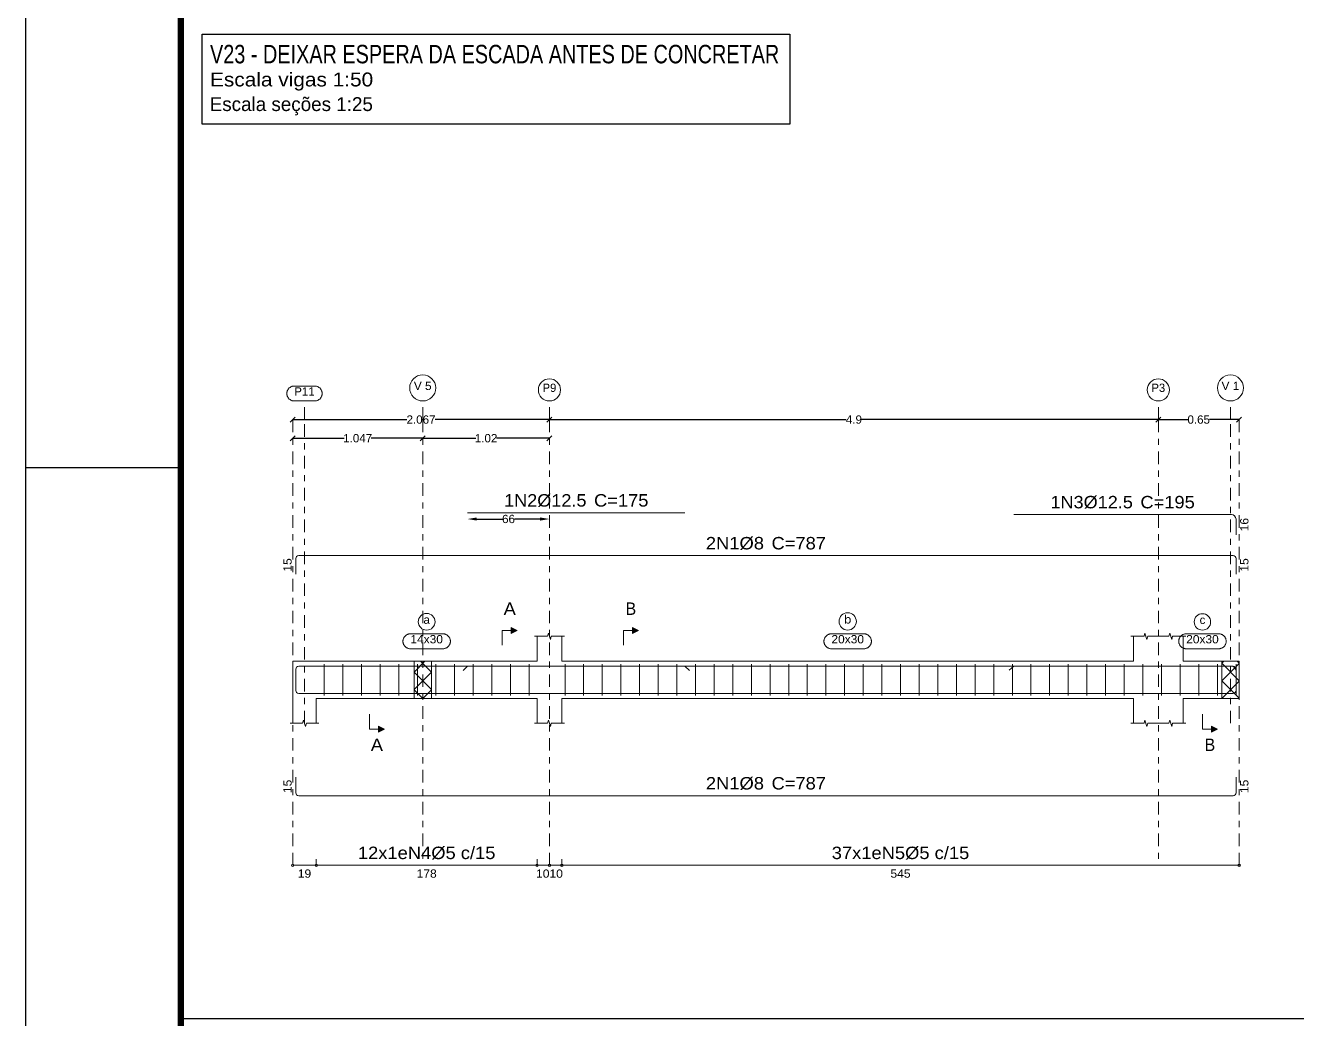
# Model space of a CAD drawing. Header units: centimetres. Extents: x 3194 to 3278, y -951 to -517.
# Drawn here: x 3194.32 to 3214.78, y -618.12 to -602.14 of the extents above; entities that cross this region are included whole.
import ezdxf
from ezdxf.enums import TextEntityAlignment as Align

# ---------------------------------------------------------------- set-up
doc = ezdxf.new("R2010")
doc.units = ezdxf.units.CM
doc.linetypes.add('CYPE_RAYAPUNTO', pattern=[0.4125, 0.2025, -0.105, 0, -0.105])
for name, color, linetype, lineweight in [('ARM_LONGITUDINAL_Ø12_5', 34, 'Continuous', 9), ('ARM_LONGITUDINAL_Ø8', 32, 'Continuous', 9), ('ARM_TRANSVERSAL_Ø5', 120, 'Continuous', 9), ('ELE_ARM_TRANS_TXT_EST', 7, 'Continuous', 9), ('ELE_CONT_NOS', 7, 'Continuous', 9), ('ELE_CONT_VIG_CONCRETO', 7, 'Continuous', 9), ('ELE_COT_COMPRIMENTO_PROJETADO', 8, 'Continuous', 0), ('ELE_COT_COT_ANCORAGENS', 8, 'Continuous', 0), ('ELE_COT_COT_ARM', 8, 'Continuous', 0), ('ELE_COT_COT_EST', 8, 'Continuous', 0), ('ELE_COT_COT_LIN_APOIOS', 8, 'CYPE_RAYAPUNTO', 0), ('ELE_COT_TEXTOS_ESTRIBOS', 8, 'Continuous', 0), ('ELE_REF_COT_LIN_AUX_COTA', 8, 'CYPE_RAYAPUNTO', 9), ('ELE_REF_LINHAS_MARCAS_PLANTA', 8, 'Continuous', 9), ('ELE_REF_MARCAS_PLANTA', 8, 'Continuous', 9), ('ELE_REF_REF_ESCALA', 3, 'Continuous', 9), ('ELE_REF_REF_NOME', 8, 'Continuous', 9), ('ELE_REF_REF_REFERENCIA', 8, 'Continuous', 9), ('ELE_REF_TEXTO_REF_NOME', 8, 'Continuous', 9), ('ELE_REF_TEXTO_REF_REFERENCIA', 8, 'Continuous', 9), ('POR_ARM_LONG_ARM_TEXTOS', 7, 'Continuous', 9), ('POR_ARM_LONG_TXT_COMP', 7, 'Continuous', 9)]:
    doc.layers.add(name, color=color, linetype=linetype, lineweight=lineweight)
doc.layers.add('ARQ-FOLHA', color=7, linetype='Continuous')
doc.layers.add('COTA CYPE', color=31, linetype='Continuous')
doc.styles.add('CYPETXT', font='arial.ttf', dxfattribs={"height": 0.2})
doc.styles.add('CYPETXT_0.2', font='arial.ttf', dxfattribs={"height": 0.133333})
doc.dimstyles.new('cype_arrow', dxfattribs={"dimtxt": 0.18, "dimasz": 0.15, "dimexe": 0.05, "dimexo": 0.05, "dimgap": 0, "dimtad": 0, "dimdec": 4, "dimzin": 0, "dimdsep": 46, "dimtxsty": 'CYPETXT_0.2', "dimcen": 0.09, "dimadec": 0, "dimazin": 0, "dimtfac": 1, "dimtdec": 4, "dimtofl": 0, "dimtmove": 2, "dimatfit": 3, "dimfxl": 1, "dimtolj": 1, "dimtzin": 0, "dimarcsym": 0})
doc.dimstyles.new('cype_oblique', dxfattribs={"dimtxt": 0.18, "dimasz": 0.18, "dimexe": 0.05, "dimexo": 0.05, "dimgap": 0, "dimtad": 0, "dimdec": 4, "dimzin": 0, "dimdsep": 46, "dimtxsty": 'CYPETXT_0.2', "dimblk": 'OBLIQUE', "dimtsz": 0.04, "dimcen": 0.09, "dimadec": 0, "dimazin": 0, "dimtfac": 1, "dimtdec": 4, "dimtofl": 0, "dimtmove": 2, "dimatfit": 3, "dimfxl": 1, "dimtolj": 1, "dimtzin": 0, "dimarcsym": 0})

# ---------------------------------------------------------------- blocks, each defined once
blk = doc.blocks.new('*D1460')
at = {"layer": 'Defpoints', "color": 0, "transparency": 16777216}
for p in [(3198.621, -608.781), (3198.621, -608.781), (3200.714, -608.781)]:
    blk.add_point(p, dxfattribs=at)
at = {"layer": 'ELE_COT_COMPRIMENTO_PROJETADO', "color": 0, "lineweight": -2, "transparency": 16777216}
for p, q in [((3198.581, -608.821), (3198.661, -608.741)), ((3198.621, -608.781), (3199.449, -608.781)), ((3200.714, -608.781), (3199.886, -608.781)), ((3200.674, -608.821), (3200.754, -608.741))]:
    blk.add_line(p, q, dxfattribs=at)
at = {"layer": 'ELE_COT_COMPRIMENTO_PROJETADO', "color": 0, "transparency": 16777216, "insert": (3199.667, -608.781), "char_height": 0.1333, "attachment_point": 5, "style": 'CYPETXT_0.2'}
blk.add_mtext('\\A1;1.047', dxfattribs=at)
blk = doc.blocks.new('_OBLIQUE')
at = {"color": 0, "linetype": 'ByBlock'}
blk.add_line((-0.5, -0.5), (0.5, 0.5), dxfattribs=at)
blk = doc.blocks.new('*D1461')
at = {"layer": 'Defpoints', "color": 0, "transparency": 16777216}
for p in [(3200.714, -608.781), (3200.714, -608.781), (3202.754, -608.781)]:
    blk.add_point(p, dxfattribs=at)
at = {"layer": 'ELE_COT_COMPRIMENTO_PROJETADO', "color": 0, "lineweight": -2, "transparency": 16777216}
for p, q in [((3200.674, -608.821), (3200.754, -608.741)), ((3200.714, -608.781), (3201.568, -608.781)), ((3202.754, -608.781), (3201.9, -608.781)), ((3202.714, -608.821), (3202.794, -608.741))]:
    blk.add_line(p, q, dxfattribs=at)
at = {"layer": 'ELE_COT_COMPRIMENTO_PROJETADO', "color": 0, "transparency": 16777216, "insert": (3201.734, -608.781), "char_height": 0.1333, "attachment_point": 5, "style": 'CYPETXT_0.2'}
blk.add_mtext('\\A1;1.02', dxfattribs=at)
blk = doc.blocks.new('*D1462')
at = {"layer": 'Defpoints', "color": 0, "transparency": 16777216}
for p in [(3198.621, -608.481), (3198.621, -608.481), (3202.754, -608.481)]:
    blk.add_point(p, dxfattribs=at)
at = {"layer": 'ELE_COT_COMPRIMENTO_PROJETADO', "color": 0, "lineweight": -2, "transparency": 16777216}
for p, q in [((3198.581, -608.521), (3198.661, -608.441)), ((3202.714, -608.521), (3202.794, -608.441)), ((3198.621, -608.481), (3200.461, -608.481)), ((3202.754, -608.481), (3200.914, -608.481))]:
    blk.add_line(p, q, dxfattribs=at)
at = {"layer": 'ELE_COT_COMPRIMENTO_PROJETADO', "color": 0, "transparency": 16777216, "insert": (3200.687, -608.481), "char_height": 0.1333, "attachment_point": 5, "style": 'CYPETXT_0.2'}
blk.add_mtext('\\A1;2.067', dxfattribs=at)
blk = doc.blocks.new('*D1463')
at = {"layer": 'Defpoints', "color": 0, "transparency": 16777216}
for p in [(3202.754, -608.481), (3202.754, -608.481), (3212.554, -608.481)]:
    blk.add_point(p, dxfattribs=at)
at = {"layer": 'ELE_COT_COMPRIMENTO_PROJETADO', "color": 0, "lineweight": -2, "transparency": 16777216}
for p, q in [((3202.714, -608.521), (3202.794, -608.441)), ((3212.514, -608.521), (3212.594, -608.441)), ((3202.754, -608.481), (3207.53, -608.481)), ((3212.554, -608.481), (3207.778, -608.481))]:
    blk.add_line(p, q, dxfattribs=at)
at = {"layer": 'ELE_COT_COMPRIMENTO_PROJETADO', "color": 0, "transparency": 16777216, "insert": (3207.654, -608.481), "char_height": 0.1333, "attachment_point": 5, "style": 'CYPETXT_0.2'}
blk.add_mtext('\\A1;4.9', dxfattribs=at)
blk = doc.blocks.new('*D1464')
at = {"layer": 'Defpoints', "color": 0, "transparency": 16777216}
for p in [(3212.554, -608.481), (3212.554, -608.481), (3213.854, -608.481)]:
    blk.add_point(p, dxfattribs=at)
at = {"layer": 'ELE_COT_COMPRIMENTO_PROJETADO', "color": 0, "lineweight": -2, "transparency": 16777216}
for p, q in [((3212.514, -608.521), (3212.594, -608.441)), ((3213.814, -608.521), (3213.894, -608.441)), ((3212.554, -608.481), (3213.03, -608.481)), ((3213.854, -608.481), (3213.378, -608.481))]:
    blk.add_line(p, q, dxfattribs=at)
at = {"layer": 'ELE_COT_COMPRIMENTO_PROJETADO', "color": 0, "transparency": 16777216, "insert": (3213.204, -608.481), "char_height": 0.1333, "attachment_point": 5, "style": 'CYPETXT_0.2'}
blk.add_mtext('\\A1;0.65', dxfattribs=at)
blk = doc.blocks.new('*D1469')
at = {"layer": 'Defpoints', "color": 0, "transparency": 16777216}
for p in [(3201.435, -610.081), (3202.754, -610.081), (3202.754, -610.081)]:
    blk.add_point(p, dxfattribs=at)
at = {"layer": 'ELE_COT_COT_ARM', "color": 0, "lineweight": -2, "transparency": 16777216}
for p, q in [((3201.585, -610.081), (3201.999, -610.081)), ((3202.604, -610.081), (3202.191, -610.081))]:
    blk.add_line(p, q, dxfattribs=at)
at = {"layer": 'ELE_COT_COT_ARM', "color": 0, "transparency": 16777216}
for points in [[(3201.585, -610.056), (3201.585, -610.106), (3201.435, -610.081)], [(3202.604, -610.056), (3202.604, -610.106), (3202.754, -610.081)]]:
    blk.add_solid(points, dxfattribs=at)
at = {"layer": 'ELE_COT_COT_ARM', "color": 0, "transparency": 16777216, "insert": (3202.095, -610.081), "char_height": 0.1333, "attachment_point": 5, "style": 'CYPETXT_0.2'}
blk.add_mtext('\\A1;66', dxfattribs=at)
blk = doc.blocks.new('FOLHA A1')
at = {"layer": 'ARQ-FOLHA'}
for p, q in [((0, 0), (0, -594)), ((0, -297), (25, -297))]:
    blk.add_line(p, q, dxfattribs=at)
at = {"layer": 'ARQ-FOLHA', "const_width": 1}
blk.add_lwpolyline([(25, -10), (25, -584), (831, -584), (831, -10), (25, -10)], dxfattribs=at)

msp = doc.modelspace()

# ---------------------------------------------------------------- hatches: boundary and pattern name
at = {"layer": 'ELE_REF_LINHAS_MARCAS_PLANTA'}
for points in [[(3202.13872, -611.92155), (3202.13872, -611.82555), (3202.23472, -611.87355)], [(3204.08872, -611.92155), (3204.08872, -611.82555), (3204.18472, -611.87355)], [(3200.00048, -613.41555), (3200.00048, -613.51155), (3200.09648, -613.46355)], [(3213.40817, -613.41555), (3213.40817, -613.51155), (3213.50417, -613.46355)]]:
    msp.add_hatch(color=256, dxfattribs=at).paths.add_polyline_path(points)

# ---------------------------------------------------------------- linework, layer by layer
msp.add_line((3196.8194, -618.12016), (3259.9194, -618.12016))
at = {"layer": 'ARM_LONGITUDINAL_Ø12_5'}
for p, q in [((3201.43539, -612.45055), (3201.36468, -612.52126)), ((3204.93539, -612.45055), (3205.0061, -612.52126)), ((3210.22928, -612.45055), (3210.15246, -612.51457))]:
    msp.add_line(p, q, dxfattribs=at)
for points in [[(3201.43539, -609.98102), (3204.93539, -609.98102)], [(3213.80428, -610.33426), (3213.80428, -610.08426), (3213.79857, -610.05556), (3213.78232, -610.03122), (3213.75798, -610.01497), (3213.72928, -610.00926), (3210.22928, -610.00926)], [(3201.43539, -612.45055), (3204.93539, -612.45055)], [(3213.80428, -612.77555), (3213.80428, -612.52555), (3213.79857, -612.49685), (3213.78232, -612.47252), (3213.75798, -612.45626), (3213.72928, -612.45055), (3210.22928, -612.45055)]]:
    msp.add_lwpolyline(points, dxfattribs=at)
at = {"layer": 'ARM_LONGITUDINAL_Ø8'}
for points in [[(3213.80428, -610.96989), (3213.80428, -610.71789), (3213.80063, -610.69952), (3213.79022, -610.68395), (3213.77465, -610.67355), (3213.75628, -610.66989), (3198.71891, -610.66989), (3198.70054, -610.67355), (3198.68497, -610.68395), (3198.67457, -610.69952), (3198.67091, -610.71789), (3198.67091, -610.96989)], [(3213.80428, -612.75055), (3213.80428, -612.49855), (3213.80063, -612.48018), (3213.79022, -612.46461), (3213.77465, -612.45421), (3213.75628, -612.45055), (3198.71891, -612.45055), (3198.70054, -612.45421), (3198.68497, -612.46461), (3198.67457, -612.48018), (3198.67091, -612.49855), (3198.67091, -612.75055)], [(3213.80428, -612.58655), (3213.80428, -612.83855), (3213.80063, -612.85692), (3213.79022, -612.87249), (3213.77465, -612.8829), (3213.75628, -612.88655), (3198.71891, -612.88655), (3198.70054, -612.8829), (3198.68497, -612.87249), (3198.67457, -612.85692), (3198.67091, -612.83855), (3198.67091, -612.58655)], [(3213.80428, -614.23355), (3213.80428, -614.48555), (3213.80063, -614.50392), (3213.79022, -614.51949), (3213.77465, -614.5299), (3213.75628, -614.53355), (3198.71891, -614.53355), (3198.70054, -614.5299), (3198.68497, -614.51949), (3198.67457, -614.50392), (3198.67091, -614.48555), (3198.67091, -614.23355)]]:
    msp.add_lwpolyline(points, dxfattribs=at)
at = {"layer": 'ARM_TRANSVERSAL_Ø5'}
for p, q in [((3199.12748, -612.41855), (3199.12748, -612.91855)), ((3199.42748, -612.41855), (3199.42748, -612.91855)), ((3199.72748, -612.41855), (3199.72748, -612.91855)), ((3200.02748, -612.41855), (3200.02748, -612.91855)), ((3200.32748, -612.41855), (3200.32748, -612.91855)), ((3200.62748, -612.41855), (3200.62748, -612.91855)), ((3200.92748, -612.41855), (3200.92748, -612.91855)), ((3201.22748, -612.41855), (3201.22748, -612.91855)), ((3201.52748, -612.41855), (3201.52748, -612.91855)), ((3201.82748, -612.41855), (3201.82748, -612.91855)), ((3202.12748, -612.41855), (3202.12748, -612.91855)), ((3202.42748, -612.41855), (3202.42748, -612.91855)), ((3203.00417, -612.41855), (3203.00417, -612.91855)), ((3203.30417, -612.41855), (3203.30417, -612.91855)), ((3203.60417, -612.41855), (3203.60417, -612.91855)), ((3203.90417, -612.41855), (3203.90417, -612.91855)), ((3204.20417, -612.41855), (3204.20417, -612.91855)), ((3204.50417, -612.41855), (3204.50417, -612.91855)), ((3204.80417, -612.41855), (3204.80417, -612.91855)), ((3205.10417, -612.41855), (3205.10417, -612.91855)), ((3205.40417, -612.41855), (3205.40417, -612.91855)), ((3205.70417, -612.41855), (3205.70417, -612.91855)), ((3206.00417, -612.41855), (3206.00417, -612.91855)), ((3206.30417, -612.41855), (3206.30417, -612.91855)), ((3206.60417, -612.41855), (3206.60417, -612.91855)), ((3206.90417, -612.41855), (3206.90417, -612.91855)), ((3207.20417, -612.41855), (3207.20417, -612.91855)), ((3207.50417, -612.41855), (3207.50417, -612.91855)), ((3207.80417, -612.41855), (3207.80417, -612.91855)), ((3208.10417, -612.41855), (3208.10417, -612.91855)), ((3208.40417, -612.41855), (3208.40417, -612.91855)), ((3208.70417, -612.41855), (3208.70417, -612.91855)), ((3209.00417, -612.41855), (3209.00417, -612.91855)), ((3209.30417, -612.41855), (3209.30417, -612.91855)), ((3209.60417, -612.41855), (3209.60417, -612.91855)), ((3209.90417, -612.41855), (3209.90417, -612.91855)), ((3210.20417, -612.41855), (3210.20417, -612.91855)), ((3210.50417, -612.41855), (3210.50417, -612.91855)), ((3210.80417, -612.41855), (3210.80417, -612.91855)), ((3211.10417, -612.41855), (3211.10417, -612.91855)), ((3211.40417, -612.41855), (3211.40417, -612.91855)), ((3211.70417, -612.41855), (3211.70417, -612.91855)), ((3212.00417, -612.41855), (3212.00417, -612.91855)), ((3212.30417, -612.41855), (3212.30417, -612.91855)), ((3212.60417, -612.41855), (3212.60417, -612.91855)), ((3212.90417, -612.41855), (3212.90417, -612.91855)), ((3213.20417, -612.41855), (3213.20417, -612.91855)), ((3213.50417, -612.41855), (3213.50417, -612.91855)), ((3213.80417, -612.41855), (3213.80417, -612.91855))]:
    msp.add_line(p, q, dxfattribs=at)
at = {"layer": 'COTA CYPE'}
msp.add_lwpolyline([(3197.16501, -602.28094), (3206.6212, -602.28094), (3206.6212, -603.72442), (3197.16501, -603.72442)], close=True, dxfattribs=at)
at = {"layer": 'ELE_CONT_NOS'}
for p, q in [((3202.55405, -612.36855), (3202.55405, -611.96855)), ((3202.95405, -612.36855), (3202.95405, -611.96855)), ((3212.15405, -612.36855), (3212.15405, -611.96855)), ((3212.95405, -612.36855), (3212.95405, -611.96855)), ((3213.85428, -612.36855), (3213.85428, -612.96855)), ((3198.62091, -612.96855), (3198.62091, -613.36855)), ((3199.00091, -612.96855), (3199.00091, -613.36855)), ((3202.55405, -612.96855), (3202.55405, -613.36855)), ((3202.95405, -612.96855), (3202.95405, -613.36855)), ((3212.15405, -612.96855), (3212.15405, -613.36855)), ((3212.95405, -612.96855), (3212.95405, -613.36855))]:
    msp.add_line(p, q, dxfattribs=at)
at = {"layer": 'ELE_CONT_NOS', "lineweight": 0}
for p, q in [((3200.57405, -612.54287), (3200.74836, -612.36855)), ((3200.57405, -612.82571), (3200.85405, -612.54571)), ((3200.85405, -612.82571), (3200.57405, -612.54571)), ((3200.85405, -612.54287), (3200.67974, -612.36855)), ((3213.57428, -612.40287), (3213.6086, -612.36855)), ((3213.85428, -612.68287), (3213.57428, -612.40287)), ((3213.57428, -612.68571), (3213.85428, -612.40571)), ((3213.85428, -612.40002), (3213.82281, -612.36855)), ((3213.85428, -612.96571), (3213.57428, -612.68571)), ((3213.57428, -612.96855), (3213.85428, -612.68855)), ((3200.71405, -612.96855), (3200.57405, -612.82855)), ((3200.71405, -612.96855), (3200.85405, -612.82855))]:
    msp.add_line(p, q, dxfattribs=at)
at = {"layer": 'ELE_CONT_NOS'}
for points in [[(3202.51405, -611.96855), (3202.72405, -611.96855), (3202.73905, -611.91855), (3202.76905, -612.01855), (3202.78405, -611.96855), (3202.99405, -611.96855)], [(3212.11405, -611.96855), (3212.32405, -611.96855), (3212.33905, -611.91855), (3212.36905, -612.01855), (3212.38405, -611.96855), (3212.59405, -611.96855)], [(3212.51405, -611.96855), (3212.72405, -611.96855), (3212.73905, -611.91855), (3212.76905, -612.01855), (3212.78405, -611.96855), (3212.99405, -611.96855)], [(3199.00091, -612.36855), (3198.62091, -612.36855), (3198.62091, -612.96855)], [(3213.57428, -612.36855), (3213.85428, -612.36855)], [(3213.57428, -612.96855), (3213.85428, -612.96855)], [(3198.58091, -613.36855), (3198.78091, -613.36855), (3198.79591, -613.31855), (3198.82591, -613.41855), (3198.84091, -613.36855), (3199.04091, -613.36855)], [(3202.51405, -613.36855), (3202.72405, -613.36855), (3202.73905, -613.31855), (3202.76905, -613.41855), (3202.78405, -613.36855), (3202.99405, -613.36855)], [(3212.11405, -613.36855), (3212.32405, -613.36855), (3212.33905, -613.31855), (3212.36905, -613.41855), (3212.38405, -613.36855), (3212.59405, -613.36855)], [(3212.51405, -613.36855), (3212.72405, -613.36855), (3212.73905, -613.31855), (3212.76905, -613.41855), (3212.78405, -613.36855), (3212.99405, -613.36855)]]:
    msp.add_lwpolyline(points, dxfattribs=at)
at = {"layer": 'ELE_CONT_NOS', "lineweight": 0}
for points in [[(3200.57405, -612.36855), (3200.57405, -612.96855), (3200.85405, -612.96855), (3200.85405, -612.36855), (3200.57405, -612.36855)], [(3213.57428, -612.36855), (3213.57428, -612.96855), (3213.85428, -612.96855), (3213.85428, -612.36855), (3213.57428, -612.36855)]]:
    msp.add_lwpolyline(points, close=True, dxfattribs=at)
at = {"layer": 'ELE_CONT_VIG_CONCRETO'}
for p, q in [((3199.00091, -612.36855), (3200.71405, -612.36855)), ((3200.71405, -612.36855), (3202.55405, -612.36855)), ((3202.95405, -612.36855), (3212.15405, -612.36855)), ((3212.95405, -612.36855), (3213.57428, -612.36855)), ((3199.00091, -612.96855), (3200.71405, -612.96855)), ((3200.71405, -612.96855), (3202.55405, -612.96855)), ((3202.95405, -612.96855), (3212.15405, -612.96855)), ((3212.95405, -612.96855), (3213.57428, -612.96855))]:
    msp.add_line(p, q, dxfattribs=at)
at = {"layer": 'ELE_COT_COT_EST'}
for p, q in [((3198.62091, -615.65355), (3198.62091, -615.55355)), ((3199.00091, -615.65355), (3199.00091, -615.55355)), ((3202.55405, -615.65355), (3202.55405, -615.55355)), ((3202.75405, -615.65355), (3202.75405, -615.55355)), ((3202.95405, -615.65355), (3202.95405, -615.55355))]:
    msp.add_line(p, q, dxfattribs=at)
for points in [[(3198.62091, -615.65355), (3199.00091, -615.65355), (3199.00091, -615.55355)], [(3199.00091, -615.65355), (3202.55405, -615.65355), (3202.55405, -615.55355)], [(3202.55405, -615.65355), (3202.75405, -615.65355), (3202.75405, -615.55355)], [(3202.75405, -615.65355), (3202.95405, -615.65355), (3202.95405, -615.55355)], [(3202.95405, -615.65355), (3213.85428, -615.65355), (3213.85428, -615.55355)]]:
    msp.add_lwpolyline(points, dxfattribs=at)
for centre in [(3198.62091, -615.65355), (3199.00091, -615.65355), (3199.00091, -615.65355), (3202.55405, -615.65355), (3202.55405, -615.65355), (3202.75405, -615.65355), (3202.75405, -615.65355), (3202.95405, -615.65355), (3202.95405, -615.65355), (3213.85428, -615.65355)]:
    msp.add_circle(centre, 0.02, dxfattribs=at)
at = {"layer": 'ELE_COT_COT_LIN_APOIOS'}
for p, q in [((3198.62091, -608.48102), (3198.62091, -615.65355)), ((3198.62091, -608.48102), (3198.62091, -615.65355)), ((3200.71405, -608.48102), (3200.71405, -615.65355)), ((3202.75405, -608.48102), (3202.75405, -615.65355)), ((3202.75405, -608.48102), (3202.75405, -615.65355)), ((3212.55405, -608.48102), (3212.55405, -615.65355)), ((3213.85428, -608.48102), (3213.85428, -615.65355))]:
    msp.add_line(p, q, dxfattribs=at)
at = {"layer": 'ELE_REF_COT_LIN_AUX_COTA'}
for p, q in [((3198.81091, -608.48102), (3198.81091, -608.18102)), ((3200.71405, -608.48102), (3200.71405, -608.18102)), ((3202.75405, -608.48102), (3202.75405, -608.18102)), ((3212.55405, -608.48102), (3212.55405, -608.18102)), ((3213.71428, -608.48102), (3213.71428, -608.18102)), ((3198.81091, -613.36855), (3198.81091, -608.48102)), ((3213.71428, -613.36855), (3213.71428, -608.48102))]:
    msp.add_line(p, q, dxfattribs=at)
at = {"layer": 'ELE_REF_LINHAS_MARCAS_PLANTA'}
for p, q in [((3201.99472, -611.87355), (3201.99472, -612.11355)), ((3201.99472, -611.87355), (3202.13872, -611.87355)), ((3203.94472, -611.87355), (3203.94472, -612.11355)), ((3203.94472, -611.87355), (3204.08872, -611.87355)), ((3199.85648, -613.46355), (3199.85648, -613.22355)), ((3213.26417, -613.46355), (3213.26417, -613.22355)), ((3199.85648, -613.46355), (3200.00048, -613.46355)), ((3213.26417, -613.46355), (3213.40817, -613.46355))]:
    msp.add_line(p, q, dxfattribs=at)
for points in [[(3202.13872, -611.92155), (3202.13872, -611.82555), (3202.23472, -611.87355)], [(3204.08872, -611.92155), (3204.08872, -611.82555), (3204.18472, -611.87355)], [(3200.00048, -613.41555), (3200.00048, -613.51155), (3200.09648, -613.46355)], [(3213.40817, -613.41555), (3213.40817, -613.51155), (3213.50417, -613.46355)]]:
    msp.add_lwpolyline(points, close=True, dxfattribs=at)
at = {"layer": 'ELE_REF_REF_NOME'}
for points in [[(3201.03948, -611.92855), (3201.0475, -611.92882), (3201.05548, -611.92962), (3201.06338, -611.93096), (3201.07118, -611.93282), (3201.07884, -611.93519), (3201.08633, -611.93807), (3201.0936, -611.94145), (3201.10063, -611.9453), (3201.10739, -611.94962), (3201.11385, -611.95438), (3201.11998, -611.95955), (3201.12574, -611.96513), (3201.13112, -611.97108), (3201.13609, -611.97737), (3201.14063, -611.98398), (3201.14471, -611.99088), (3201.14833, -611.99804), (3201.15146, -612.00542), (3201.15409, -612.013), (3201.15621, -612.02073), (3201.15781, -612.02859), (3201.15888, -612.03654), (3201.15941, -612.04454), (3201.15941, -612.05256), (3201.15888, -612.06056), (3201.15781, -612.06851), (3201.15621, -612.07637), (3201.15409, -612.08411), (3201.15146, -612.09168), (3201.14833, -612.09906), (3201.14471, -612.10622), (3201.14063, -612.11312), (3201.13609, -612.11973), (3201.13112, -612.12603), (3201.12574, -612.13198), (3201.11998, -612.13755), (3201.11385, -612.14273), (3201.10739, -612.14749), (3201.10063, -612.1518), (3201.0936, -612.15565), (3201.08633, -612.15903), (3201.07884, -612.16191), (3201.07118, -612.16429), (3201.06338, -612.16615), (3201.05548, -612.16748), (3201.0475, -612.16828), (3201.03948, -612.16855), (3200.51548, -612.16855), (3200.50747, -612.16828), (3200.49949, -612.16748), (3200.49158, -612.16615), (3200.48378, -612.16429), (3200.47612, -612.16191), (3200.46863, -612.15903), (3200.46136, -612.15565), (3200.45433, -612.1518), (3200.44757, -612.14749), (3200.44111, -612.14273), (3200.43499, -612.13755), (3200.42922, -612.13198), (3200.42384, -612.12603), (3200.41887, -612.11973), (3200.41433, -612.11312), (3200.41025, -612.10622), (3200.40663, -612.09906), (3200.4035, -612.09168), (3200.40087, -612.08411), (3200.39875, -612.07637), (3200.39715, -612.06851), (3200.39608, -612.06056), (3200.39555, -612.05256), (3200.39555, -612.04454), (3200.39608, -612.03654), (3200.39715, -612.02859), (3200.39875, -612.02073), (3200.40087, -612.013), (3200.4035, -612.00542), (3200.40663, -611.99804), (3200.41025, -611.99088), (3200.41433, -611.98398), (3200.41887, -611.97737), (3200.42384, -611.97108), (3200.42922, -611.96513), (3200.43499, -611.95955), (3200.44111, -611.95438), (3200.44757, -611.94962), (3200.45433, -611.9453), (3200.46136, -611.94145), (3200.46863, -611.93807), (3200.47612, -611.93519), (3200.48378, -611.93282), (3200.49158, -611.93096), (3200.49949, -611.92962), (3200.50747, -611.92882), (3200.51548, -611.92855), (3201.03948, -611.92855)], [(3207.81605, -611.92855), (3207.82406, -611.92882), (3207.83204, -611.92962), (3207.83995, -611.93096), (3207.84775, -611.93282), (3207.85541, -611.93519), (3207.8629, -611.93807), (3207.87017, -611.94145), (3207.8772, -611.9453), (3207.88396, -611.94962), (3207.89042, -611.95438), (3207.89654, -611.95955), (3207.90231, -611.96513), (3207.90769, -611.97108), (3207.91266, -611.97737), (3207.9172, -611.98398), (3207.92128, -611.99088), (3207.9249, -611.99804), (3207.92803, -612.00542), (3207.93066, -612.013), (3207.93278, -612.02073), (3207.93438, -612.02859), (3207.93545, -612.03654), (3207.93598, -612.04454), (3207.93598, -612.05256), (3207.93545, -612.06056), (3207.93438, -612.06851), (3207.93278, -612.07637), (3207.93066, -612.08411), (3207.92803, -612.09168), (3207.9249, -612.09906), (3207.92128, -612.10622), (3207.9172, -612.11312), (3207.91266, -612.11973), (3207.90769, -612.12603), (3207.90231, -612.13198), (3207.89654, -612.13755), (3207.89042, -612.14273), (3207.88396, -612.14749), (3207.8772, -612.1518), (3207.87017, -612.15565), (3207.8629, -612.15903), (3207.85541, -612.16191), (3207.84775, -612.16429), (3207.83995, -612.16615), (3207.83204, -612.16748), (3207.82406, -612.16828), (3207.81605, -612.16855), (3207.29205, -612.16855), (3207.28403, -612.16828), (3207.27606, -612.16748), (3207.26815, -612.16615), (3207.26035, -612.16429), (3207.25269, -612.16191), (3207.2452, -612.15903), (3207.23793, -612.15565), (3207.2309, -612.1518), (3207.22414, -612.14749), (3207.21768, -612.14273), (3207.21156, -612.13755), (3207.20579, -612.13198), (3207.20041, -612.12603), (3207.19544, -612.11973), (3207.1909, -612.11312), (3207.18682, -612.10622), (3207.1832, -612.09906), (3207.18007, -612.09168), (3207.17744, -612.08411), (3207.17532, -612.07637), (3207.17372, -612.06851), (3207.17265, -612.06056), (3207.17212, -612.05256), (3207.17212, -612.04454), (3207.17265, -612.03654), (3207.17372, -612.02859), (3207.17532, -612.02073), (3207.17744, -612.013), (3207.18007, -612.00542), (3207.1832, -611.99804), (3207.18682, -611.99088), (3207.1909, -611.98398), (3207.19544, -611.97737), (3207.20041, -611.97108), (3207.20579, -611.96513), (3207.21156, -611.95955), (3207.21768, -611.95438), (3207.22414, -611.94962), (3207.2309, -611.9453), (3207.23793, -611.94145), (3207.2452, -611.93807), (3207.25269, -611.93519), (3207.26035, -611.93282), (3207.26815, -611.93096), (3207.27606, -611.92962), (3207.28403, -611.92882), (3207.29205, -611.92855), (3207.81605, -611.92855)], [(3213.52617, -611.92855), (3213.53418, -611.92882), (3213.54216, -611.92962), (3213.55007, -611.93096), (3213.55787, -611.93282), (3213.56553, -611.93519), (3213.57301, -611.93807), (3213.58029, -611.94145), (3213.58732, -611.9453), (3213.59408, -611.94962), (3213.60054, -611.95438), (3213.60666, -611.95955), (3213.61243, -611.96513), (3213.6178, -611.97108), (3213.62277, -611.97737), (3213.62731, -611.98398), (3213.6314, -611.99088), (3213.63502, -611.99804), (3213.63815, -612.00542), (3213.64078, -612.013), (3213.6429, -612.02073), (3213.64449, -612.02859), (3213.64556, -612.03654), (3213.6461, -612.04454), (3213.6461, -612.05256), (3213.64556, -612.06056), (3213.64449, -612.06851), (3213.6429, -612.07637), (3213.64078, -612.08411), (3213.63815, -612.09168), (3213.63502, -612.09906), (3213.6314, -612.10622), (3213.62731, -612.11312), (3213.62277, -612.11973), (3213.6178, -612.12603), (3213.61243, -612.13198), (3213.60666, -612.13755), (3213.60054, -612.14273), (3213.59408, -612.14749), (3213.58732, -612.1518), (3213.58029, -612.15565), (3213.57301, -612.15903), (3213.56553, -612.16191), (3213.55787, -612.16429), (3213.55007, -612.16615), (3213.54216, -612.16748), (3213.53418, -612.16828), (3213.52617, -612.16855), (3213.00217, -612.16855), (3212.99415, -612.16828), (3212.98617, -612.16748), (3212.97826, -612.16615), (3212.97046, -612.16429), (3212.9628, -612.16191), (3212.95532, -612.15903), (3212.94805, -612.15565), (3212.94101, -612.1518), (3212.93425, -612.14749), (3212.9278, -612.14273), (3212.92167, -612.13755), (3212.91591, -612.13198), (3212.91053, -612.12603), (3212.90556, -612.11973), (3212.90102, -612.11312), (3212.89693, -612.10622), (3212.89332, -612.09906), (3212.89018, -612.09168), (3212.88755, -612.08411), (3212.88544, -612.07637), (3212.88384, -612.06851), (3212.88277, -612.06056), (3212.88223, -612.05256), (3212.88223, -612.04454), (3212.88277, -612.03654), (3212.88384, -612.02859), (3212.88544, -612.02073), (3212.88755, -612.013), (3212.89018, -612.00542), (3212.89332, -611.99804), (3212.89693, -611.99088), (3212.90102, -611.98398), (3212.90556, -611.97737), (3212.91053, -611.97108), (3212.91591, -611.96513), (3212.92167, -611.95955), (3212.9278, -611.95438), (3212.93425, -611.94962), (3212.94101, -611.9453), (3212.94805, -611.94145), (3212.95532, -611.93807), (3212.9628, -611.93519), (3212.97046, -611.93282), (3212.97826, -611.93096), (3212.98617, -611.92962), (3212.99415, -611.92882), (3213.00217, -611.92855), (3213.52617, -611.92855)]]:
    msp.add_lwpolyline(points, close=True, dxfattribs=at)
for centre, radius in [((3200.77748, -611.73385), 0.13471), ((3207.55405, -611.72922), 0.13933), ((3213.26417, -611.73647), 0.13209)]:
    msp.add_circle(centre, radius, dxfattribs=at)
at = {"layer": 'ELE_REF_REF_REFERENCIA'}
msp.add_lwpolyline([(3198.97491, -607.94102), (3198.98293, -607.94129), (3198.99091, -607.94209), (3198.99881, -607.94342), (3199.00662, -607.94528), (3199.01428, -607.94766), (3199.02176, -607.95054), (3199.02903, -607.95392), (3199.03607, -607.95777), (3199.04283, -607.96208), (3199.04928, -607.96684), (3199.05541, -607.97202), (3199.06117, -607.97759), (3199.06655, -607.98354), (3199.07152, -607.98984), (3199.07606, -607.99645), (3199.08015, -608.00335), (3199.08376, -608.01051), (3199.08689, -608.01789), (3199.08952, -608.02546), (3199.09164, -608.0332), (3199.09324, -608.04106), (3199.09431, -608.04901), (3199.09485, -608.05701), (3199.09485, -608.06503), (3199.09431, -608.07303), (3199.09324, -608.08098), (3199.09164, -608.08884), (3199.08952, -608.09657), (3199.08689, -608.10415), (3199.08376, -608.11153), (3199.08015, -608.11869), (3199.07606, -608.12559), (3199.07152, -608.1322), (3199.06655, -608.13849), (3199.06117, -608.14444), (3199.05541, -608.15002), (3199.04928, -608.15519), (3199.04283, -608.15995), (3199.03607, -608.16427), (3199.02903, -608.16812), (3199.02176, -608.1715), (3199.01428, -608.17438), (3199.00662, -608.17675), (3198.99881, -608.17861), (3198.99091, -608.17995), (3198.98293, -608.18075), (3198.97491, -608.18102), (3198.64691, -608.18102), (3198.6389, -608.18075), (3198.63092, -608.17995), (3198.62301, -608.17861), (3198.61521, -608.17675), (3198.60755, -608.17438), (3198.60007, -608.1715), (3198.59279, -608.16812), (3198.58576, -608.16427), (3198.579, -608.15995), (3198.57254, -608.15519), (3198.56642, -608.15002), (3198.56065, -608.14444), (3198.55527, -608.13849), (3198.5503, -608.1322), (3198.54577, -608.12559), (3198.54168, -608.11869), (3198.53806, -608.11153), (3198.53493, -608.10415), (3198.5323, -608.09657), (3198.53018, -608.08884), (3198.52858, -608.08098), (3198.52751, -608.07303), (3198.52698, -608.06503), (3198.52698, -608.05701), (3198.52751, -608.04901), (3198.52858, -608.04106), (3198.53018, -608.0332), (3198.5323, -608.02546), (3198.53493, -608.01789), (3198.53806, -608.01051), (3198.54168, -608.00335), (3198.54577, -607.99645), (3198.5503, -607.98984), (3198.55527, -607.98354), (3198.56065, -607.97759), (3198.56642, -607.97202), (3198.57254, -607.96684), (3198.579, -607.96208), (3198.58576, -607.95777), (3198.59279, -607.95392), (3198.60007, -607.95054), (3198.60755, -607.94766), (3198.61521, -607.94528), (3198.62301, -607.94342), (3198.63092, -607.94209), (3198.6389, -607.94129), (3198.64691, -607.94102), (3198.97491, -607.94102)], close=True, dxfattribs=at)
for centre, radius in [((3200.71405, -607.97162), 0.2094), ((3202.75405, -608.00262), 0.17839), ((3212.55405, -608.00262), 0.17839), ((3213.71428, -607.97162), 0.2094)]:
    msp.add_circle(centre, radius, dxfattribs=at)

# ---------------------------------------------------------------- block references
at = {"layer": 'ARQ-FOLHA', "xscale": 0.1, "yscale": 0.1, "zscale": 0.1}
msp.add_blockref('FOLHA A1', (3194.3194, -579.55058), dxfattribs=at)

# ---------------------------------------------------------------- texts
at = {"layer": 'COTA CYPE', "style": 'CYPETXT', "width": 0.769115}
msp.add_text('V23 - DEIXAR ESPERA DA ESCADA ANTES DE CONCRETAR', height=0.2973992, dxfattribs=at).set_placement((3197.29041, -602.74771), (3206.45274, -602.74771), align=Align.FIT)
at = {"layer": 'ELE_ARM_TRANS_TXT_EST', "style": 'CYPETXT', "width": 1.055863}
for s, p, p2 in [('12x1eN4%%c5 c/15', (3199.67048, -615.55355), (3201.88448, -615.55355)), ('37x1eN5%%c5 c/15', (3207.29717, -615.55355), (3209.51117, -615.55355))]:
    msp.add_text(s, height=0.2, dxfattribs=at).set_placement(p, p2, align=Align.FIT)
at = {"layer": 'ELE_COT_COT_ANCORAGENS', "style": 'CYPETXT', "width": 1.042546}
for s, p, p2 in [('16', (3214.00428, -610.27976), (3214.00428, -610.06376)), ('15', (3198.60425, -610.92789), (3198.60425, -610.71189)), ('15', (3214.00428, -610.92789), (3214.00428, -610.71189)), ('15', (3198.60425, -614.49155), (3198.60425, -614.27555)), ('15', (3214.00428, -614.49155), (3214.00428, -614.27555))]:
    msp.add_text(s, height=0.133333, rotation=90, dxfattribs=at).set_placement(p, p2, align=Align.FIT)
at = {"layer": 'ELE_COT_TEXTOS_ESTRIBOS', "style": 'CYPETXT', "width": 1.042546}
for s, p, p2 in [('19', (3198.70291, -615.85355), (3198.91891, -615.85355)), ('178', (3200.61548, -615.85355), (3200.93948, -615.85355)), ('10', (3202.53805, -615.85355), (3202.75405, -615.85355)), ('10', (3202.75405, -615.85355), (3202.97005, -615.85355)), ('545', (3208.24217, -615.85355), (3208.56617, -615.85355))]:
    msp.add_text(s, height=0.133333, dxfattribs=at).set_placement(p, p2, align=Align.FIT)
at = {"layer": 'ELE_REF_MARCAS_PLANTA', "style": 'CYPETXT'}
for s, width, p, p2 in [('A', 1.044083, (3202.01722, -611.62355), (3202.21222, -611.62355)), ('B', 0.917592, (3203.97922, -611.62355), (3204.15022, -611.62355)), ('A', 1.044083, (3199.87898, -613.81355), (3200.07398, -613.81355)), ('B', 0.917592, (3213.29867, -613.81355), (3213.46967, -613.81355))]:
    msp.add_text(s, height=0.2, dxfattribs=dict(at, width=width)).set_placement(p, p2, align=Align.FIT)
at = {"layer": 'ELE_REF_REF_ESCALA', "style": 'CYPETXT'}
for s, width, p, p2 in [('Escala vigas 1:50', 1.075389, (3197.29041, -603.11946), (3199.91682, -603.11946)), ('Escala seções 1:25', 0.971968, (3197.28554, -603.51558), (3199.91195, -603.51558))]:
    msp.add_text(s, height=0.2230494, dxfattribs=dict(at, width=width)).set_placement(p, p2, align=Align.FIT)
at = {"layer": 'ELE_REF_TEXTO_REF_NOME', "style": 'CYPETXT'}
for s, height, width, p, p2 in [('a', 0.13333, 0.984627, (3200.72648, -611.76718), (3200.82848, -611.76718)), ('b', 0.13333, 1.139078, (3207.49505, -611.76256), (3207.61305, -611.76256)), ('c', 0.13333, 0.987832, (3213.21817, -611.7698), (3213.31017, -611.7698)), ('14x30', 0.133333, 1.032505, (3200.51548, -612.08189), (3201.03948, -612.08189)), ('20x30', 0.133333, 1.032505, (3207.29205, -612.08189), (3207.81605, -612.08189)), ('20x30', 0.133333, 1.032505, (3213.00217, -612.08189), (3213.52617, -612.08189))]:
    msp.add_text(s, height=height, dxfattribs=dict(at, width=width)).set_placement(p, p2, align=Align.FIT)
at = {"layer": 'ELE_REF_TEXTO_REF_REFERENCIA', "style": 'CYPETXT'}
for s, width, p, p2 in [('P11', 0.989671, (3198.64691, -608.09435), (3198.97491, -608.09435)), ('V 5', 1.022957, (3200.57105, -608.00496), (3200.85705, -608.00496)), ('P9', 0.965629, (3202.64405, -608.03596), (3202.86405, -608.03596)), ('P3', 0.965629, (3212.44405, -608.03596), (3212.66405, -608.03596)), ('V 1', 1.022957, (3213.57128, -608.00496), (3213.85728, -608.00496))]:
    msp.add_text(s, height=0.133333, dxfattribs=dict(at, width=width)).set_placement(p, p2, align=Align.FIT)
at = {"layer": 'POR_ARM_LONG_ARM_TEXTOS', "style": 'CYPETXT'}
for s, width, p, p2 in [('1N2%%c12.5', 1.041086, (3202.02389, -609.88102), (3203.34989, -609.88102)), ('1N3%%c12.5', 1.041086, (3210.81778, -609.90926), (3212.14378, -609.90926)), ('2N1%%c8', 1.057309, (3205.2711, -610.56989), (3206.2071, -610.56989)), ('2N1%%c8', 1.057309, (3205.2711, -614.43355), (3206.2071, -614.43355))]:
    msp.add_text(s, height=0.2, dxfattribs=dict(at, width=width)).set_placement(p, p2, align=Align.FIT)
at = {"layer": 'POR_ARM_LONG_TXT_COMP', "style": 'CYPETXT', "width": 1.053117}
for s, p, p2 in [(' C=175', (3203.38989, -609.88102), (3204.34689, -609.88102)), (' C=195', (3212.18378, -609.90926), (3213.14078, -609.90926)), (' C=787', (3206.2471, -610.56989), (3207.2041, -610.56989)), (' C=787', (3206.2471, -614.43355), (3207.2041, -614.43355))]:
    msp.add_text(s, height=0.2, dxfattribs=at).set_placement(p, p2, align=Align.FIT)

# ---------------------------------------------------------------- dimensions: what is measured, and where the dimension line sits
at = {"layer": 'ELE_COT_COMPRIMENTO_PROJETADO'}
for p1, p2, text, picture, middle in [((3202.75405, -608.48102), (3198.62091, -608.48102), '2.067', '*D1462', (3200.68748, -608.48102)), ((3212.55405, -608.48102), (3202.75405, -608.48102), '4.9', '*D1463', (3207.65405, -608.48102)), ((3213.85428, -608.48102), (3212.55405, -608.48102), '0.65', '*D1464', (3213.20417, -608.48102)), ((3200.71405, -608.78102), (3198.62091, -608.78102), '1.047', '*D1460', (3199.66748, -608.78102)), ((3202.75405, -608.78102), (3200.71405, -608.78102), '1.02', '*D1461', (3201.73405, -608.78102))]:
    dim = msp.add_aligned_dim(p1=p1, p2=p2, distance=0, text=text, dimstyle='cype_oblique', override={"dimexe": 0, "dimexo": 0}, dxfattribs=at)
    dim.commit()
    dim.dimension.update_dxf_attribs({"geometry": picture, "text_midpoint": middle})
at = {"layer": 'ELE_COT_COT_ARM'}
dim = msp.add_aligned_dim(p1=(3201.43539, -610.08102), p2=(3202.75405, -610.08102), distance=0, text='66', dimstyle='cype_arrow', override={"dimexe": 0, "dimexo": 0}, dxfattribs=at)
dim.commit()
dim.dimension.update_dxf_attribs({"geometry": '*D1469', "text_midpoint": (3202.09472, -610.08102)})

doc.saveas('drawing.dxf')
